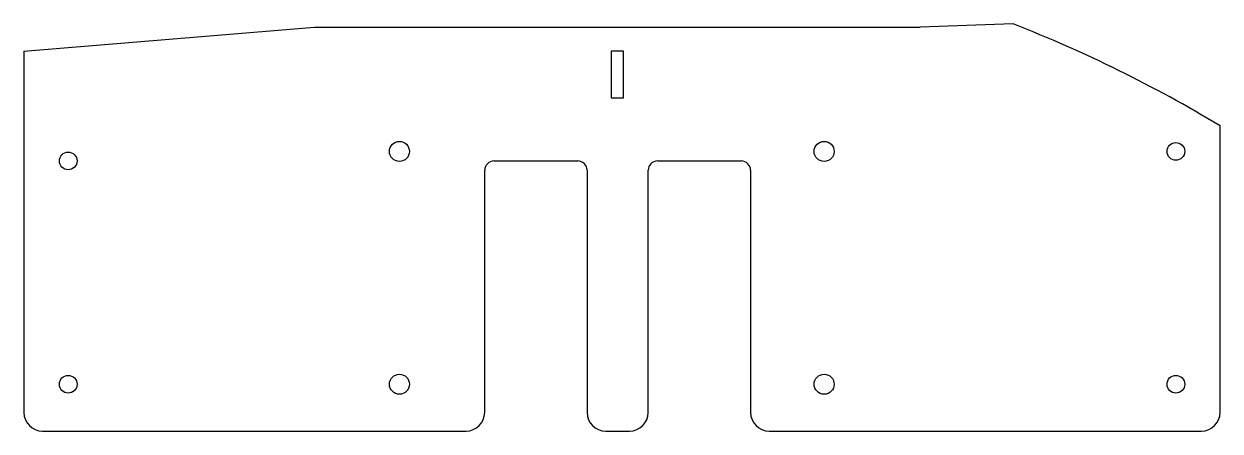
# Model space of a CAD drawing. Header units: millimetres. Extents: x -248 to 10, y -253 to -166.
import ezdxf

# ---------------------------------------------------------------- set-up
doc = ezdxf.new("R2010")
doc.units = ezdxf.units.MM

msp = doc.modelspace()

# ---------------------------------------------------------------- linework, layer by layer
at = {"color": 7, "linetype": 'Continuous', "lineweight": 25}
for p, q in [((-247.5, -171.41), (-185.06, -166.26)), ((-185.06, -166.26), (-54.94, -166.26)), ((-34.93, -165.55), (-54.94, -166.26)), ((-247.5, -171.41), (-247.5, -248.97)), ((-121.35, -171.41), (-121.35, -181.41)), ((-118.65, -171.41), (-121.35, -171.41)), ((-118.65, -181.41), (-118.65, -171.41)), ((-121.35, -181.41), (-118.65, -181.41)), ((9.5, -248.97), (9.5, -187.43)), ((-146.5, -194.97), (-128.5, -194.97)), ((-111.38, -194.97), (-93.38, -194.97)), ((-148.5, -248.97), (-148.5, -196.97)), ((-126.5, -196.97), (-126.5, -248.97)), ((-113.38, -248.97), (-113.38, -196.97)), ((-91.38, -196.97), (-91.38, -248.97)), ((-243.5, -252.97), (-152.5, -252.97)), ((-122.5, -252.97), (-117.38, -252.97)), ((-87.38, -252.97), (5.5, -252.97))]:
    msp.add_line(p, q, dxfattribs=at)
for centre, radius in [((-166.82, -192.92), 2.15), ((-75.57, -192.92), 2.15), ((0, -192.92), 1.9), ((-237.99, -194.97), 1.9), ((-237.99, -242.92), 1.9), ((-166.82, -242.92), 2.15), ((-75.57, -242.92), 2.15), ((0, -242.92), 1.9)]:
    msp.add_circle(centre, radius, dxfattribs=at)
for centre, radius, start, end in [((-146.5, -196.97), 2, 90, 180), ((-128.5, -196.97), 2, 0, 90), ((-111.38, -196.97), 2, 90, 180), ((-93.38, -196.97), 2, 0, 90), ((-243.5, -248.97), 4, 180, 270), ((-152.5, -248.97), 4, 270, 0), ((-122.5, -248.97), 4, 180, 270), ((-117.38, -248.97), 4, 270, 0), ((-87.38, -248.97), 4, 180, 270), ((5.5, -248.97), 4, 270, 0)]:
    msp.add_arc(centre, radius, start, end, dxfattribs=at)
msp.add_open_spline([(9.5, -187.43), (-4.78, -178.84), (-19.59, -171.55), (-34.93, -165.55)], degree=3, dxfattribs=at)

doc.saveas('drawing.dxf')
